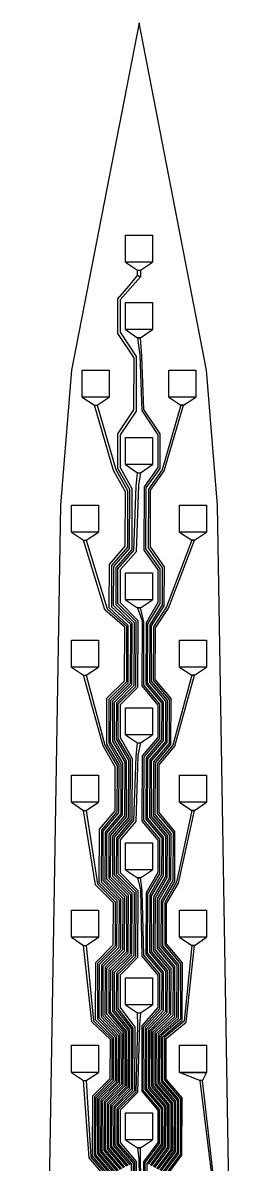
# Model space of a CAD drawing. Header units: inches. Extents: x 115980 to 170179, y 57000 to 74333.
# Drawn here: x 120793.8 to 120879.8, y 67086.7 to 67509.3 of the extents above; entities that cross this region are included whole.
import ezdxf

# ---------------------------------------------------------------- set-up
doc = ezdxf.new("R2010")
doc.units = ezdxf.units.IN
doc.header["$MEASUREMENT"] = 0
for name, color, linetype in [('metal', 221, 'Continuous'), ('nitride window', 40, 'Continuous'), ('profile', 140, 'Continuous')]:
    doc.layers.add(name, color=color, linetype=linetype)

msp = doc.modelspace()

# ---------------------------------------------------------------- linework, layer by layer
at = {"layer": 'metal'}
for points in [[(120831.82, 67430.69), (120841.82, 67430.69), (120841.82, 67420.69), (120831.82, 67420.69)], [(120841.82, 67420.69), (120831.82, 67420.69), (120836.32, 67417.69), (120837.32, 67417.69), (120841.82, 67420.69)], [(120836.32, 67417.69), (120837.32, 67417.69), (120837.32, 67415.19), (120836.32, 67415.69)], [(120831.82, 67405.69), (120841.82, 67405.69), (120841.82, 67395.69), (120831.82, 67395.69)], [(120841.82, 67395.69), (120831.82, 67395.69), (120836.32, 67392.69), (120837.32, 67392.69), (120841.82, 67395.69)], [(120815.82, 67380.69), (120825.82, 67380.69), (120825.82, 67370.69), (120815.82, 67370.69)], [(120847.82, 67380.69), (120857.82, 67380.69), (120857.82, 67370.69), (120847.82, 67370.69)], [(120825.82, 67370.69), (120815.82, 67370.69), (120820.32, 67367.69), (120821.32, 67367.69), (120825.82, 67370.69)], [(120857.82, 67370.69), (120847.82, 67370.69), (120852.32, 67367.69), (120853.32, 67367.69), (120857.82, 67370.69)], [(120831.82, 67355.69), (120841.82, 67355.69), (120841.82, 67345.69), (120831.82, 67345.69)], [(120841.82, 67345.69), (120831.82, 67345.69), (120836.32, 67342.69), (120837.32, 67342.69), (120841.82, 67345.69)], [(120811.82, 67330.69), (120821.82, 67330.69), (120821.82, 67320.69), (120811.82, 67320.69)], [(120851.82, 67330.69), (120861.82, 67330.69), (120861.82, 67320.69), (120851.82, 67320.69)], [(120821.82, 67320.69), (120811.82, 67320.69), (120816.32, 67317.69), (120817.32, 67317.69), (120821.82, 67320.69)], [(120861.82, 67320.69), (120851.82, 67320.69), (120856.32, 67317.69), (120857.32, 67317.69), (120861.82, 67320.69)], [(120831.82, 67305.69), (120841.82, 67305.69), (120841.82, 67295.69), (120831.82, 67295.69)], [(120841.82, 67295.69), (120831.82, 67295.69), (120836.32, 67292.69), (120837.32, 67292.69), (120841.82, 67295.69)], [(120811.82, 67280.69), (120821.82, 67280.69), (120821.82, 67270.69), (120811.82, 67270.69)], [(120851.82, 67280.69), (120861.82, 67280.69), (120861.82, 67270.69), (120851.82, 67270.69)], [(120821.82, 67270.69), (120811.82, 67270.69), (120816.32, 67267.69), (120817.32, 67267.69), (120821.82, 67270.69)], [(120861.82, 67270.69), (120851.82, 67270.69), (120856.32, 67267.69), (120857.32, 67267.69), (120861.82, 67270.69)], [(120831.82, 67255.69), (120841.82, 67255.69), (120841.82, 67245.69), (120831.82, 67245.69)], [(120841.82, 67245.69), (120831.82, 67245.69), (120836.32, 67242.69), (120837.32, 67242.69), (120841.82, 67245.69)], [(120811.82, 67230.69), (120821.82, 67230.69), (120821.82, 67220.69), (120811.82, 67220.69)], [(120851.82, 67230.69), (120861.82, 67230.69), (120861.82, 67220.69), (120851.82, 67220.69)], [(120821.82, 67220.69), (120811.82, 67220.69), (120816.32, 67217.69), (120817.32, 67217.69), (120821.82, 67220.69)], [(120861.82, 67220.69), (120851.82, 67220.69), (120856.32, 67217.69), (120857.32, 67217.69), (120861.82, 67220.69)], [(120831.82, 67205.69), (120841.82, 67205.69), (120841.82, 67195.69), (120831.82, 67195.69)], [(120841.82, 67195.69), (120831.82, 67195.69), (120836.32, 67192.69), (120837.32, 67192.69), (120841.82, 67195.69)], [(120811.82, 67180.69), (120821.82, 67180.69), (120821.82, 67170.69), (120811.82, 67170.69)], [(120851.82, 67180.69), (120861.82, 67180.69), (120861.82, 67170.69), (120851.82, 67170.69)], [(120821.82, 67170.69), (120811.82, 67170.69), (120816.32, 67167.69), (120817.32, 67167.69), (120821.82, 67170.69)], [(120861.82, 67170.69), (120851.82, 67170.69), (120856.32, 67167.69), (120857.32, 67167.69), (120861.82, 67170.69)], [(120831.82, 67155.69), (120841.82, 67155.69), (120841.82, 67145.69), (120831.82, 67145.69)], [(120841.82, 67145.69), (120831.82, 67145.69), (120836.32, 67142.69), (120837.32, 67142.69), (120841.82, 67145.69)], [(120811.82, 67130.69), (120821.82, 67130.69), (120821.82, 67120.69), (120811.82, 67120.69)], [(120851.82, 67130.69), (120861.82, 67130.69), (120861.82, 67120.69), (120851.82, 67120.69)], [(120821.82, 67120.69), (120811.82, 67120.69), (120816.32, 67117.69), (120817.32, 67117.69), (120821.82, 67120.69)], [(120851.82, 67120.69), (120861.82, 67120.69), (120860.32, 67117.69), (120859.32, 67117.69), (120851.82, 67120.69)], [(120831.82, 67105.69), (120841.82, 67105.69), (120841.82, 67095.69), (120831.82, 67095.69)], [(120841.82, 67095.69), (120831.82, 67095.69), (120836.32, 67092.69), (120837.32, 67092.69), (120841.82, 67095.69)]]:
    msp.add_lwpolyline(points, close=True, dxfattribs=at)
for points in [[(120831.62, 67085.59), (120825.62, 67092.59), (120825.66, 67108.88), (120832.14, 67115.33), (120832.22, 67135.89), (120826.32, 67142.94), (120826.36, 67158.52), (120832.83, 67164.97), (120832.92, 67186.24), (120826.32, 67192.94), (120826.36, 67208.52), (120832.14, 67215.33), (120832.22, 67235.89), (120827.72, 67243.64), (120827.75, 67257.8), (120834.22, 67264.25), (120834.32, 67286.94), (120827.42, 67293.49), (120827.45, 67307.95), (120833.33, 67314.71), (120833.42, 67336.49), (120829.02, 67344.29), (120829.04, 67357.13), (120834.95, 67365.95), (120835.02, 67385.29), (120829.02, 67394.29), (120829.04, 67407.13), (120833.07, 67411.77), (120836.32, 67415.69), (120837.32, 67415.19), (120829.83, 67406.72), (120829.82, 67394.69), (120835.82, 67385.69), (120835.74, 67365.54), (120829.83, 67356.72), (120829.82, 67344.69), (120834.22, 67336.89), (120834.12, 67314.3), (120828.24, 67307.54), (120828.22, 67293.89), (120835.02, 67287.29), (120834.91, 67263.89), (120828.44, 67257.44), (120828.42, 67243.99), (120832.92, 67236.24), (120832.83, 67214.97), (120827.05, 67208.16), (120827.02, 67193.29), (120833.62, 67186.59), (120833.53, 67164.61), (120827.05, 67158.16), (120827.02, 67143.29), (120832.82, 67136.19), (120832.73, 67115.02), (120826.26, 67108.57), (120826.22, 67092.89), (120832.22, 67085.89)], [(120841.5, 67086.04), (120846.78, 67093.11), (120846.82, 67108.19), (120840.82, 67115.19), (120840.9, 67136.35), (120847.27, 67142.85), (120847.32, 67158.44), (120841.42, 67165.49), (120841.5, 67186.04), (120845.88, 67193.57), (120845.92, 67207.74), (120840.02, 67214.79), (120840.11, 67236.76), (120845.88, 67243.57), (120845.92, 67257.74), (120840.02, 67264.79), (120840.11, 67286.76), (120844.59, 67294.24), (120844.62, 67307.09), (120839.3, 67314.49), (120839.51, 67337.07), (120844.59, 67344.24), (120844.62, 67357.09), (120838.62, 67366.09), (120837.89, 67385.84), (120837.32, 67392.69), (120837.32, 67392.69), (120836.32, 67392.69), (120837.1, 67386.25), (120837.82, 67365.69), (120843.82, 67356.69), (120843.8, 67344.66), (120838.72, 67337.49), (120838.62, 67314.09), (120843.82, 67306.69), (120843.8, 67294.66), (120839.41, 67287.13), (120839.32, 67264.44), (120845.22, 67257.39), (120845.19, 67243.93), (120839.41, 67237.13), (120839.32, 67214.44), (120845.22, 67207.39), (120845.19, 67193.93), (120840.8, 67186.4), (120840.72, 67165.14), (120846.62, 67158.09), (120846.58, 67143.21), (120840.31, 67136.66), (120840.22, 67114.89), (120846.22, 67107.89), (120846.18, 67093.42), (120840.9, 67086.35)], [(120830.42, 67084.99), (120824.42, 67091.99), (120824.47, 67109.5), (120830.95, 67115.95), (120831.02, 67135.29), (120824.92, 67142.24), (120824.97, 67159.24), (120831.44, 67165.69), (120831.52, 67185.54), (120824.92, 67192.24), (120824.97, 67209.24), (120830.75, 67216.05), (120830.82, 67235.19), (120826.32, 67242.94), (120826.36, 67258.52), (120832.83, 67264.97), (120832.83, 67286.19), (120825.82, 67292.69), (120825.86, 67308.78), (120831.74, 67315.54), (120831.82, 67335.69), (120827.42, 67343.49), (120820.32, 67367.69), (120820.32, 67367.69), (120821.32, 67367.69), (120828.22, 67343.89), (120832.62, 67336.09), (120832.53, 67315.12), (120826.66, 67308.37), (120826.62, 67293.09), (120833.62, 67286.59), (120833.53, 67264.61), (120827.05, 67258.16), (120827.02, 67243.29), (120831.52, 67235.54), (120831.44, 67215.69), (120825.66, 67208.88), (120825.62, 67192.59), (120832.22, 67185.89), (120832.14, 67165.33), (120825.66, 67158.88), (120825.62, 67142.59), (120831.62, 67135.59), (120831.54, 67115.64), (120825.07, 67109.19), (120825.02, 67092.29), (120831.02, 67085.29)], [(120842.69, 67085.43), (120847.97, 67092.49), (120848.02, 67108.79), (120842.02, 67115.79), (120842.09, 67135.73), (120848.66, 67142.13), (120848.72, 67159.14), (120842.82, 67166.19), (120842.89, 67185.32), (120847.27, 67192.85), (120847.32, 67208.44), (120841.42, 67215.49), (120841.5, 67236.04), (120847.27, 67242.85), (120847.32, 67258.44), (120841.42, 67265.49), (120841.5, 67286.04), (120846.18, 67293.42), (120846.22, 67307.89), (120841.02, 67315.29), (120841.1, 67336.25), (120846.18, 67343.42), (120853.32, 67367.69), (120853.32, 67367.69), (120852.32, 67367.69), (120845.39, 67343.83), (120840.31, 67336.66), (120840.22, 67314.89), (120845.42, 67307.49), (120845.39, 67293.83), (120840.8, 67286.4), (120840.72, 67265.14), (120846.62, 67258.09), (120846.58, 67243.21), (120840.8, 67236.4), (120840.72, 67215.14), (120846.62, 67208.09), (120846.58, 67193.21), (120842.19, 67185.68), (120842.12, 67165.84), (120848.02, 67158.79), (120847.97, 67142.49), (120841.5, 67136.04), (120841.42, 67115.49), (120847.42, 67108.49), (120847.37, 67092.8), (120842.09, 67085.73)], [(120832.82, 67086.19), (120826.82, 67093.19), (120826.85, 67108.26), (120833.33, 67114.71), (120833.42, 67136.49), (120827.72, 67143.64), (120827.75, 67157.8), (120834.22, 67164.25), (120834.32, 67186.94), (120827.72, 67193.64), (120827.75, 67207.8), (120833.53, 67214.61), (120833.62, 67236.59), (120829.12, 67244.34), (120829.14, 67257.08), (120835.61, 67263.53), (120835.72, 67287.64), (120829.02, 67294.29), (120829.04, 67307.13), (120834.91, 67313.89), (120835.82, 67337.69), (120836.32, 67342.69), (120836.32, 67342.69), (120837.32, 67342.69), (120836.62, 67338.09), (120835.71, 67313.47), (120829.83, 67306.72), (120829.83, 67294.69), (120836.42, 67287.99), (120836.3, 67263.17), (120829.83, 67256.72), (120829.82, 67244.69), (120834.32, 67236.94), (120834.22, 67214.25), (120828.44, 67207.44), (120828.42, 67193.99), (120835.02, 67187.29), (120834.91, 67163.89), (120828.44, 67157.44), (120828.42, 67143.99), (120834.02, 67136.79), (120833.92, 67114.4), (120827.45, 67107.95), (120827.42, 67093.49), (120833.42, 67086.49)], [(120829.22, 67084.39), (120823.22, 67091.39), (120823.28, 67110.12), (120829.75, 67116.57), (120829.82, 67134.69), (120823.52, 67141.54), (120823.58, 67159.96), (120830.05, 67166.41), (120830.12, 67184.84), (120823.52, 67191.54), (120823.58, 67209.96), (120829.36, 67216.77), (120829.42, 67234.49), (120824.92, 67242.24), (120824.97, 67259.24), (120831.44, 67265.69), (120831.52, 67285.54), (120824.22, 67291.89), (120816.32, 67317.69), (120816.32, 67317.69), (120817.32, 67317.69), (120825.02, 67292.29), (120832.22, 67285.89), (120832.14, 67265.33), (120825.66, 67258.88), (120825.62, 67242.59), (120830.12, 67234.84), (120830.05, 67216.41), (120824.27, 67209.6), (120824.22, 67191.89), (120830.82, 67185.19), (120830.75, 67166.05), (120824.27, 67159.6), (120824.22, 67141.89), (120830.42, 67134.99), (120830.35, 67116.26), (120823.88, 67109.81), (120823.82, 67091.69), (120829.82, 67084.69)], [(120843.88, 67084.81), (120849.16, 67091.87), (120849.22, 67109.39), (120843.22, 67116.39), (120843.28, 67135.12), (120850.05, 67141.41), (120850.12, 67159.84), (120844.22, 67166.89), (120844.27, 67184.6), (120848.66, 67192.13), (120848.72, 67209.14), (120842.82, 67216.19), (120842.89, 67235.32), (120848.66, 67242.13), (120848.72, 67259.14), (120842.82, 67266.19), (120842.89, 67285.32), (120847.77, 67292.6), (120857.32, 67317.69), (120857.32, 67317.69), (120856.32, 67317.69), (120846.98, 67293.01), (120842.19, 67285.68), (120842.12, 67265.84), (120848.02, 67258.79), (120847.97, 67242.49), (120842.19, 67235.68), (120842.12, 67215.84), (120848.02, 67208.79), (120847.97, 67192.49), (120843.58, 67184.96), (120843.52, 67166.54), (120849.42, 67159.49), (120849.36, 67141.77), (120842.69, 67135.43), (120842.62, 67116.09), (120848.62, 67109.09), (120848.56, 67092.18), (120843.28, 67085.12)], [(120840.31, 67086.66), (120845.59, 67093.73), (120845.62, 67107.59), (120839.62, 67114.59), (120839.71, 67136.97), (120845.88, 67143.57), (120845.92, 67157.74), (120840.02, 67164.79), (120840.11, 67186.76), (120844.5, 67194.3), (120844.52, 67207.04), (120838.62, 67214.09), (120838.72, 67237.49), (120844.5, 67244.3), (120844.52, 67257.04), (120838.62, 67264.09), (120838.62, 67287.54), (120837.32, 67292.69), (120837.32, 67292.69), (120836.32, 67292.69), (120838.02, 67287.85), (120837.92, 67263.74), (120843.82, 67256.69), (120843.8, 67244.66), (120838.02, 67237.85), (120837.92, 67213.74), (120843.82, 67206.69), (120843.8, 67194.66), (120839.41, 67187.13), (120839.32, 67164.44), (120845.22, 67157.39), (120845.19, 67143.93), (120839.12, 67137.28), (120839.02, 67114.29), (120845.02, 67107.29), (120844.99, 67094.04), (120839.71, 67086.97), (120839.62, 67064.59)], [(120828.02, 67083.79), (120822.02, 67090.79), (120822.09, 67110.73), (120828.56, 67117.18), (120828.62, 67134.09), (120822.12, 67140.84), (120822.19, 67160.68), (120828.66, 67167.13), (120828.72, 67184.14), (120822.12, 67190.84), (120822.19, 67210.68), (120827.97, 67217.49), (120828.02, 67233.79), (120823.52, 67241.54), (120816.32, 67267.69), (120816.32, 67267.69), (120817.32, 67267.69), (120824.22, 67241.89), (120828.72, 67234.14), (120828.66, 67217.13), (120822.89, 67210.32), (120822.82, 67191.19), (120829.42, 67184.49), (120829.36, 67166.77), (120822.89, 67160.32), (120822.82, 67141.19), (120829.22, 67134.39), (120829.16, 67116.87), (120822.69, 67110.43), (120822.62, 67091.09), (120828.62, 67084.09)], [(120845.07, 67084.19), (120850.35, 67091.26), (120850.42, 67109.99), (120844.42, 67116.99), (120844.47, 67134.5), (120851.44, 67140.69), (120851.52, 67160.54), (120845.62, 67167.59), (120845.66, 67183.88), (120850.05, 67191.41), (120850.12, 67209.84), (120844.22, 67216.89), (120844.27, 67234.6), (120850.05, 67241.41), (120857.32, 67267.69), (120857.32, 67267.69), (120856.32, 67267.69), (120849.36, 67241.77), (120843.58, 67234.96), (120843.52, 67216.54), (120849.42, 67209.49), (120849.36, 67191.77), (120844.97, 67184.24), (120844.92, 67167.24), (120850.82, 67160.19), (120850.75, 67141.05), (120843.88, 67134.81), (120843.82, 67116.69), (120849.82, 67109.69), (120849.75, 67091.57), (120844.47, 67084.5)], [(120833.92, 67064.4), (120834.02, 67086.79), (120828.02, 67093.79), (120828.05, 67107.64), (120834.52, 67114.09), (120834.62, 67137.09), (120829.12, 67144.34), (120829.14, 67157.08), (120835.61, 67163.53), (120835.72, 67187.64), (120829.12, 67194.34), (120829.14, 67207.08), (120834.91, 67213.89), (120835.72, 67237.64), (120836.32, 67242.69), (120836.32, 67242.69), (120837.32, 67242.69), (120836.42, 67237.99), (120835.61, 67213.53), (120829.83, 67206.72), (120829.82, 67194.69), (120836.42, 67187.99), (120836.3, 67163.17), (120829.83, 67156.72), (120829.82, 67144.69), (120835.22, 67137.39), (120835.11, 67113.78), (120828.64, 67107.33), (120828.62, 67094.09), (120834.62, 67087.09), (120834.52, 67064.09)], [(120826.82, 67083.19), (120820.82, 67090.19), (120820.9, 67111.35), (120827.37, 67117.8), (120827.42, 67133.49), (120820.72, 67140.14), (120820.8, 67161.4), (120827.27, 67167.85), (120827.32, 67183.44), (120820.72, 67190.14), (120816.32, 67217.69), (120816.32, 67217.69), (120817.32, 67217.69), (120821.42, 67190.49), (120828.02, 67183.79), (120827.97, 67167.49), (120821.5, 67161.04), (120821.42, 67140.49), (120828.02, 67133.79), (120827.97, 67117.49), (120821.5, 67111.04), (120821.42, 67090.49), (120827.42, 67083.49)], [(120846.26, 67083.57), (120851.54, 67090.64), (120851.62, 67110.59), (120845.62, 67117.59), (120845.66, 67133.88), (120852.83, 67139.97), (120852.92, 67161.24), (120847.02, 67168.29), (120847.05, 67183.16), (120851.44, 67190.69), (120857.32, 67217.69), (120857.32, 67217.69), (120856.32, 67217.69), (120850.75, 67191.05), (120846.36, 67183.52), (120846.32, 67167.94), (120852.22, 67160.89), (120852.14, 67140.33), (120845.07, 67134.19), (120845.02, 67117.29), (120851.02, 67110.29), (120850.95, 67090.95), (120845.66, 67083.88)], [(120839.02, 67064.29), (120839.12, 67087.28), (120844.4, 67094.35), (120844.42, 67106.99), (120838.42, 67113.99), (120838.52, 67137.59), (120844.5, 67144.3), (120844.52, 67157.04), (120838.62, 67164.09), (120838.02, 67187.85), (120837.32, 67192.69), (120837.32, 67192.69), (120836.32, 67192.69), (120837.33, 67188.21), (120837.92, 67163.74), (120843.82, 67156.69), (120843.8, 67144.66), (120837.92, 67137.9), (120837.82, 67113.69), (120843.82, 67106.69), (120843.8, 67094.66), (120838.52, 67087.59), (120838.42, 67063.99)], [(120825.62, 67082.59), (120819.62, 67089.59), (120819.71, 67111.97), (120826.18, 67118.42), (120826.22, 67132.89), (120819.32, 67139.44), (120816.32, 67167.69), (120816.32, 67167.69), (120817.32, 67167.69), (120820.02, 67139.79), (120826.82, 67133.19), (120826.78, 67118.11), (120820.31, 67111.66), (120820.22, 67089.89), (120826.22, 67082.89)], [(120847.45, 67082.95), (120852.73, 67090.02), (120852.82, 67111.19), (120846.82, 67118.19), (120846.85, 67133.26), (120854.22, 67139.25), (120857.32, 67167.69), (120857.32, 67167.69), (120856.32, 67167.69), (120853.53, 67139.61), (120846.26, 67133.57), (120846.22, 67117.89), (120852.22, 67110.89), (120852.14, 67090.33), (120846.85, 67083.26)], [(120835.11, 67063.78), (120835.22, 67087.39), (120829.22, 67094.39), (120829.24, 67107.03), (120835.71, 67113.47), (120836.42, 67137.99), (120836.32, 67142.69), (120836.32, 67142.69), (120837.32, 67142.69), (120837.02, 67138.29), (120836.3, 67113.17), (120829.83, 67106.72), (120829.83, 67094.69), (120835.82, 67087.69), (120835.71, 67063.47)], [(120824.42, 67081.99), (120818.42, 67088.99), (120816.32, 67117.69), (120816.32, 67117.69), (120817.32, 67117.69), (120819.02, 67089.29), (120825.02, 67082.29)], [(120864.4, 67082.03), (120860.32, 67117.69), (120860.32, 67117.69), (120859.32, 67117.69), (120863.8, 67081.72)], [(120837.82, 67063.69), (120837.33, 67088.21), (120837.32, 67092.69), (120837.32, 67092.69), (120836.32, 67092.69), (120836.73, 67088.52), (120837.22, 67063.39)]]:
    msp.add_lwpolyline(points, dxfattribs=at)
at = {"layer": 'nitride window'}
for points in [[(120831.82, 67430.69), (120841.82, 67430.69), (120841.82, 67420.69), (120831.82, 67420.69)], [(120831.82, 67405.69), (120841.82, 67405.69), (120841.82, 67395.69), (120831.82, 67395.69)], [(120815.82, 67380.69), (120825.82, 67380.69), (120825.82, 67370.69), (120815.82, 67370.69)], [(120847.82, 67380.69), (120857.82, 67380.69), (120857.82, 67370.69), (120847.82, 67370.69)], [(120831.82, 67355.69), (120841.82, 67355.69), (120841.82, 67345.69), (120831.82, 67345.69)], [(120811.82, 67330.69), (120821.82, 67330.69), (120821.82, 67320.69), (120811.82, 67320.69)], [(120851.82, 67330.69), (120861.82, 67330.69), (120861.82, 67320.69), (120851.82, 67320.69)], [(120831.82, 67305.69), (120841.82, 67305.69), (120841.82, 67295.69), (120831.82, 67295.69)], [(120811.82, 67280.69), (120821.82, 67280.69), (120821.82, 67270.69), (120811.82, 67270.69)], [(120851.82, 67280.69), (120861.82, 67280.69), (120861.82, 67270.69), (120851.82, 67270.69)], [(120831.82, 67255.69), (120841.82, 67255.69), (120841.82, 67245.69), (120831.82, 67245.69)], [(120811.82, 67230.69), (120821.82, 67230.69), (120821.82, 67220.69), (120811.82, 67220.69)], [(120851.82, 67230.69), (120861.82, 67230.69), (120861.82, 67220.69), (120851.82, 67220.69)], [(120831.82, 67205.69), (120841.82, 67205.69), (120841.82, 67195.69), (120831.82, 67195.69)], [(120811.82, 67180.69), (120821.82, 67180.69), (120821.82, 67170.69), (120811.82, 67170.69)], [(120851.82, 67180.69), (120861.82, 67180.69), (120861.82, 67170.69), (120851.82, 67170.69)], [(120831.82, 67155.69), (120841.82, 67155.69), (120841.82, 67145.69), (120831.82, 67145.69)], [(120811.82, 67130.69), (120821.82, 67130.69), (120821.82, 67120.69), (120811.82, 67120.69)], [(120851.82, 67130.69), (120861.82, 67130.69), (120861.82, 67120.69), (120851.82, 67120.69)], [(120831.82, 67105.69), (120841.82, 67105.69), (120841.82, 67095.69), (120831.82, 67095.69)]]:
    msp.add_lwpolyline(points, close=True, dxfattribs=at)
at = {"layer": 'profile'}
msp.add_lwpolyline([(120836.82, 67509.29), (120811.82, 67380.69), (120807.82, 67330.69), (120793.82, 66490.69), (120794.32, 63800.62), (120879.31, 63800.62), (120879.82, 66490.69), (120865.82, 67330.69), (120861.82, 67380.69)], close=True, dxfattribs=at)

doc.saveas('drawing.dxf')
